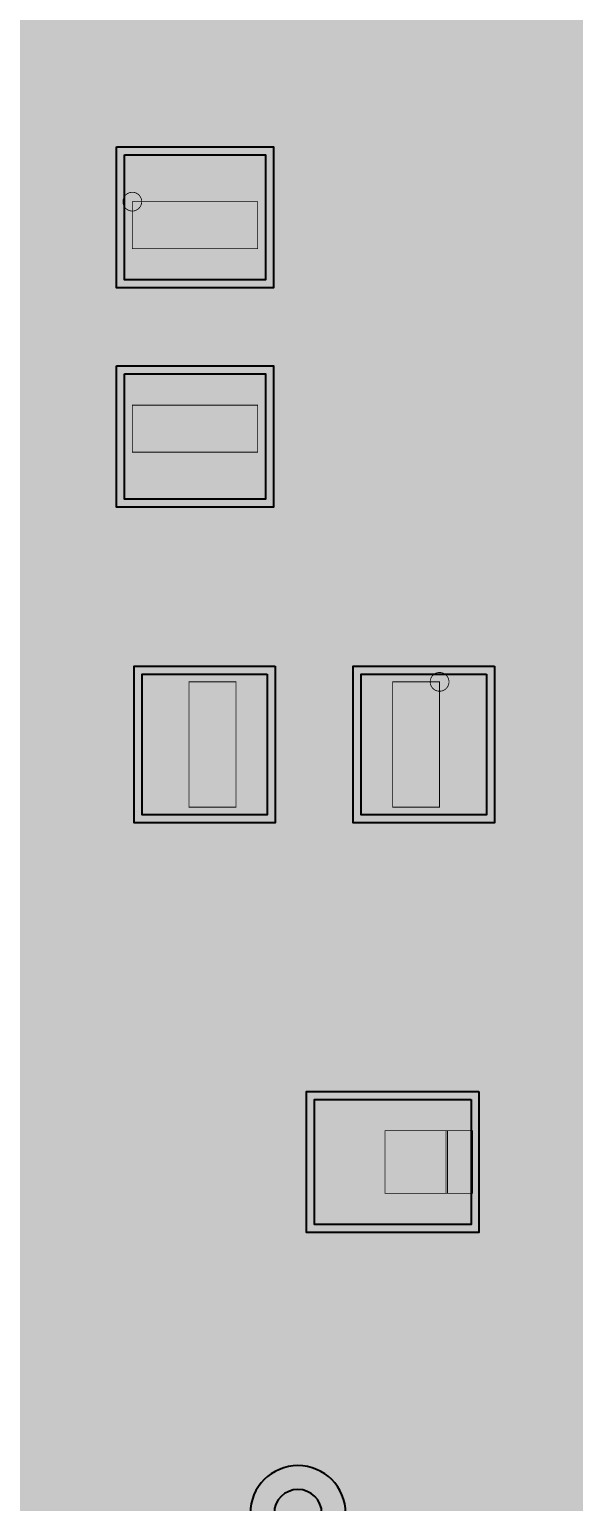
# Model space of a CAD drawing. Header units: millimetres. Extents: x -37.3 to -4.1, y -46.3 to 7.
# Drawn here: x -27.6 to -24.13, y -29.85 to -20.45 of the extents above; entities that cross this region are included whole.
import ezdxf

# ---------------------------------------------------------------- set-up
doc = ezdxf.new("R2010")
doc.units = ezdxf.units.MM
doc.header["$MEASUREMENT"] = 0
for name, color, linetype, true_color in [('Bottom-Layer', 7, 'Continuous', 0x0000ff), ('Component-Marking-Layer', 7, 'Continuous', 0x66ffcc), ('Component-Shape-Layer', 7, 'Continuous', 0x00cccc), ('Hole-Layer', 7, 'Continuous', 0x222222), ('Multi-Layer', 7, 'Continuous', 0xc0c0c0), ('Pin-Floating-Layer', 7, 'Continuous', 0xff99ff), ('Pin-Soldering-Layer', 7, 'Continuous', 0xcc9999), ('Top-Layer', 7, 'Continuous', 0xff0000), ('Top-Paste-Mask-Layer', 7, 'Continuous', 0x808080), ('Top-Silkscreen-Layer', 7, 'Continuous', 0xffcc00), ('Top-Solder-Mask-Layer', 7, 'Continuous', 0x800080)]:
    doc.layers.add(name, color=color, linetype=linetype, true_color=true_color)

msp = doc.modelspace()

# ---------------------------------------------------------------- hatches: boundary and pattern name
at = {"layer": 'Bottom-Layer'}
for points in [[(-12.200962107443974, -44.64194818389637), (-15.370508509235105, -44.64194818389637), (-15.124952076788604, -44.42796440748192), (-14.965266895454686, -44.14408474821274), (-14.909906019812034, -43.8231140462281), (-14.909906019812034, -43.223114046228105), (-15.004791779654171, -42.80739236964714), (-15.27065577074637, -42.47400946960481), (-15.65484036904495, -42.288995918127455), (-16.081253103141982, -42.288995918127455), (-16.46543770144056, -42.47400946960481), (-16.73130169253276, -42.80739236964714), (-16.8261874523749, -43.223114046228105), (-16.8261874523749, -43.8231140462281), (-16.770826576732247, -44.14408474821274), (-16.611141395398327, -44.42796440748192), (-16.36558496295183, -44.64194818389637), (-24.02049580920972, -44.64194818389637), (-23.77493937676322, -44.42796440748192), (-23.6152541954293, -44.14408474821274), (-23.559893319786653, -43.8231140462281), (-23.559893319786653, -43.223114046228105), (-23.65477907962879, -42.80739236964714), (-23.92064307072099, -42.47400946960481), (-24.304827669019566, -42.288995918127455), (-24.7312404031166, -42.288995918127455), (-25.11542500141518, -42.47400946960481), (-25.38128899250738, -42.80739236964714), (-25.476174752349515, -43.223114046228105), (-25.476174752349515, -43.8231140462281), (-25.420813876706866, -44.14408474821274), (-25.261128695372946, -44.42796440748192), (-25.015572262926444, -44.64194818389637), (-30.652346032903584, -44.64194818389637), (-30.372898012748994, -44.275407758893046), (-30.23213227934174, -43.83651359462533), (-30.246261332946855, -43.37581472445724), (-30.413657879195373, -42.94637150884661), (-30.71504225048119, -42.59764448110918), (-31.115702915232838, -42.36979779833607), (-30.846768555716594, -42.0260662965438), (-30.724145969293982, -41.60720983383635), (-30.7652495947819, -41.17271296730619), (-30.96424203637836, -40.78428145051042), (-31.292863070577184, -40.49707899415799), (-31.01957957104601, -40.27556411288846), (-30.825409737367153, -39.982219964439935), (-26.167254215071058, -39.982219964439935), (-25.18626006925793, -40.96321411025306), (-25.02886901102857, -41.06837945316143), (-24.843213599340146, -41.10530861061722), (-15.20689558144085, -41.10530861061722), (-14.56707491797468, -41.745129274083396), (-14.409683859745323, -41.85029461699176), (-14.224028448056899, -41.887223774447556), (-11.684023368046745, -41.887223774447556), (-11.498367956358322, -41.85029461699176), (-11.340976898128963, -41.745129274083396), (-8.038970294115748, -38.44312267007018), (-7.933804951207378, -38.28573161184082), (-7.8968757937515885, -38.10007620015241), (-7.896875793751587, -35.12317058403761), (-7.745805848571302, -34.858133408755904), (-7.7293786610909105, -34.55350744116685), (-7.851070754221068, -34.273761365076965), (-8.085128154537076, -34.07809847647671), (-8.38201676403353, -34.00792735585471), (-8.67890537352998, -34.07809847647671), (-8.91296277384599, -34.273761365076965), (-9.034654866976148, -34.55350744116685), (-9.018227679495755, -34.858133408755904), (-8.86715773431547, -35.12317058403761), (-8.86715773431547, -37.89912423059879), (-11.438112245609299, -40.47007874189261), (-11.498541887532673, -40.32219814303679), (-11.592583185166376, -40.19306004842367), (-11.592583185166374, -39.31417896605438), (-11.441513239986088, -39.049141790772666), (-11.425086052505696, -38.74451582318361), (-11.546778145635853, -38.464769747093726), (-11.780835545951861, -38.26910685849348), (-12.077724155448315, -38.19893573787148), (-12.374612764944768, -38.26910685849348), (-12.608670165260776, -38.464769747093726), (-12.730362258390933, -38.74451582318361), (-12.71393507091054, -39.049141790772666), (-12.562865125730255, -39.31417896605438), (-12.562865125730257, -40.19306004842367), (-12.698508712207554, -40.41195788541201), (-12.740537923070171, -40.66602282007412), (-12.682614748956178, -40.916941833883676), (-14.023076478503276, -40.916941833883676), (-14.662897141969449, -40.2771211704175), (-14.820288200198807, -40.17195582750914), (-15.00594361188723, -40.13502667005334), (-15.035203126002195, -40.13502667005334), (-14.978929546633365, -39.95786752461493), (-14.959906019812033, -39.772961645923296), (-14.959906019812033, -38.872961645923304), (-15.049840223049292, -38.478934156298216), (-15.301830260839306, -38.16294864342341), (-15.665966415742766, -37.98758991343174), (-16.070127056444168, -37.98758991343174), (-16.434263211347627, -38.16294864342341), (-16.68625324913764, -38.478934156298216), (-16.7761874523749, -38.872961645923304), (-16.7761874523749, -39.369805151449754), (-17.04925034069322, -39.18198501026517), (-17.37786930610152, -39.13898126641282), (-17.690066736211097, -39.250213056132836), (-17.917461837523746, -39.49131721269251), (-18.01024812233101, -39.8094845456527), (-17.948102554089502, -40.13502667005334), (-22.43772421756405, -40.13502667005334), (-22.375581664299265, -39.809421265707634), (-22.46842789504929, -39.49120725957196), (-22.695919183873123, -39.25010916796883), (-23.008209453052668, -39.13895448277219), (-23.336872148285085, -39.18209853251213), (-23.60989331978665, -39.37008793694044), (-23.60989331978665, -38.872961645923304), (-23.69982752302391, -38.478934156298216), (-23.951817560813925, -38.16294864342341), (-24.315953715717384, -37.98758991343174), (-24.720114356418783, -37.98758991343174), (-25.084250511322242, -38.16294864342341), (-25.336240549112258, -38.478934156298216), (-25.426174752349517, -38.872961645923304), (-25.426174752349517, -39.35111354749035), (-25.62325577559965, -39.154032524240215), (-25.78064683382901, -39.04886718133184), (-25.966302245517433, -39.011938023876056), (-30.825409737367156, -39.011938023876056), (-31.01957957104601, -38.71859387542753), (-31.292863070577187, -38.497078994157995), (-30.964242036378362, -38.20987653780556), (-30.765249594781906, -37.82144502100981), (-30.724145969293986, -37.38694815447965), (-30.846768555716594, -36.96809169177219), (-31.115702915232834, -36.62436018997992), (-30.706301600117055, -36.389273642080404), (-30.402107678844146, -36.02824569290963), (-30.239876672674153, -35.58489907630033), (-30.23921083128836, -35.11280302836401), (-30.400190607797434, -34.66900055723871), (-30.70336493765295, -34.30711597959204), (-31.112101496054077, -34.070875535027106), (-31.57701295402591, -33.98882397764796), (-32.17701295402591, -33.98882397764796), (-32.64192441199774, -34.070875535027106), (-33.05066097039887, -34.30711597959205), (-33.353835300254374, -34.66900055723871), (-33.51481507676345, -35.11280302836401), (-33.51414923537765, -35.58489907630033), (-33.351918229207655, -36.02824569290963), (-33.04772430793475, -36.38927364208038), (-32.63832299281897, -36.6243601899799), (-32.90725735233522, -36.96809169177217), (-33.02987993875784, -37.38694815447963), (-32.98877631326992, -37.821445021009794), (-32.789783871673464, -38.209876537805556), (-32.46116283747464, -38.497078994157995), (-32.76669909499668, -38.75566840824914), (-32.96595515475958, -39.10282530705477), (-33.03512827053509, -39.497078994157995), (-32.96595515475958, -39.89133268126121), (-32.76669909499668, -40.23848958006684), (-32.46116283747464, -40.49707899415799), (-32.78978387167346, -40.78428145051042), (-32.98877631326992, -41.17271296730618), (-33.02987993875784, -41.60720983383634), (-32.90725735233522, -42.026066296543796), (-32.63832299281898, -42.36979779833606), (-33.038983657570625, -42.597644481109164), (-33.34036802885645, -42.94637150884659), (-33.50776457510497, -43.375814724457236), (-33.52189362871009, -43.83651359462532), (-33.38112789530283, -44.275407758893046), (-33.101679875148236, -44.64194818389637), (-33.93192786385573, -44.64194818389637), (-33.93192786385573, -0.3581407162814326), (-6.648153416306832, -0.3581407162814326), (-6.64815341630683, -44.64194818389637), (-7.807899854351784, -44.64194818389637), (-7.771350145054231, -44.55478068217395), (-7.758877317754637, -44.46108712217425), (-7.758877317754635, -42.66108712217425), (-7.806859075606792, -42.48201676403353), (-7.9379476758953516, -42.350928163744975), (-8.117018034036068, -42.30294640589281), (-9.91701803403607, -42.30294640589282), (-10.096088392176785, -42.350928163744975), (-10.227176992465346, -42.48201676403353), (-10.275158750317502, -42.66108712217425), (-10.275158750317502, -44.46108712217425), (-10.262685923017905, -44.55478068217395), (-10.226136213720356, -44.64194818389637), (-10.913084120648485, -44.64194818389637), (-10.564225051278843, -44.33391961924621), (-10.351206507035963, -43.920147524089316), (-10.303174949820695, -43.45724665302364), (-10.426702342451534, -43.008553851441405), (-10.704886933694459, -42.635461932315714), (-11.099665856211395, -42.38901954704431), (-11.55702311404623, -42.30294640589281), (-12.014380371881066, -42.38901954704431), (-12.409159294398, -42.63546193231571), (-12.687343885640924, -43.008553851441405), (-12.810871278271765, -43.45724665302363), (-12.7628397210565, -43.920147524089316), (-12.549821176813618, -44.33391961924621)], [(-19.4405361538997, -26.787556302285225), (-19.28022268010298, -26.528005878017964), (-19.253073660508424, -26.224147747711832), (-19.36483470365279, -25.940288096029228), (-19.59185356672373, -25.7365007842847), (-19.886085733302416, -25.655913783046934), (-22.840770146470636, -22.701229369878714), (-22.746503297533305, -22.648981692423824), (-22.661944986193532, -22.582153924307796), (-19.049006858013666, -22.582153924307796), (-18.863351446325243, -22.54522476685201), (-18.705960388095882, -22.44005942394364), (-18.264673960084966, -21.99877299593272), (-18.134942057497224, -21.981270819607335), (-18.011176022352046, -21.93862505464054), (-18.011176022352046, -25.405561141771553), (-18.162245967532332, -25.670598317053265), (-18.178673155012728, -25.975224284642323), (-18.05698106188257, -26.2549703607322), (-17.82292366156656, -26.45063324933246), (-17.526035052070107, -26.52080436995445), (-17.229146442573654, -26.45063324933246), (-16.995089042257643, -26.2549703607322), (-16.87339694912749, -25.975224284642323), (-16.889824136607878, -25.670598317053265), (-17.040894081788167, -25.405561141771553), (-17.040894081788167, -20.647992863635416), (-16.867671166079372, -20.474769947926625), (-16.573438999500688, -20.394182946688854), (-16.346420136429746, -20.19039563494433), (-16.234659093285384, -19.906535983261726), (-16.26180811287994, -19.602677852955598), (-16.422121586676653, -19.343127428688337), (-16.681672010943913, -19.182813954891625), (-16.98553014125004, -19.155664935297068), (-17.269389792932643, -19.26742597844143), (-17.47317710467717, -19.494444841512372), (-17.55376410591494, -19.788677008091057), (-17.869081521987887, -20.103994424164007), (-17.97424686489626, -20.26138548239337), (-18.011176022352046, -20.44704089408179), (-18.011176022352046, -20.733460289530154), (-18.328378427519713, -20.6741289095796), (-18.636027602350858, -20.771543301312583), (-18.86127008760607, -21.00263506085205), (-18.950766899920527, -21.31268005609716), (-19.249958827567287, -21.611871983743917), (-22.661944986193532, -21.611871983743917), (-22.933264441295893, -21.45898847210115), (-23.24445496744109, -21.44682001752612), (-23.526884100066997, -21.578050348979808), (-23.718262643945316, -21.823736872404034), (-26.88870230574646, -18.65329721060289), (-26.785148944610285, -18.377826649634688), (-26.810994344783648, -18.084672519777012), (-26.961148423406456, -17.83156961336211), (-27.206039314814262, -17.66836489569677), (-27.49743735645258, -17.62720047061772), (-27.777953606101207, -17.71618340294636), (-27.99234221944218, -17.91778908499047), (-28.098380758484762, -18.19231259363854), (-28.07518562512372, -18.485688315795468), (-27.927324949469888, -18.74013781797208), (-27.927324949469888, -18.785908476996973), (-27.890395792014097, -18.971563888685395), (-27.78523044910573, -19.128954946914753), (-20.572178673137984, -26.3420067228825), (-20.491591671900217, -26.636238889461183), (-20.287804360155693, -26.863257752532128), (-20.00394470847309, -26.97501879567649), (-19.700086578166957, -26.947869776081937)]]:
    msp.add_hatch(color=256, dxfattribs=at).paths.add_polyline_path(points)
at = {"layer": 'Component-Marking-Layer'}
for points in [[(-27.003073406146815, -21.55194310388621, 1), (-26.883134366268738, -21.55194310388621, 1)], [(-27.003073406146815, -21.55194310388621, 1), (-26.883134366268738, -21.55194310388621, 1)], [(-25.040919481838962, -24.61899923799848, 1), (-24.920980441960886, -24.61899923799848, 1)], [(-25.040919481838962, -24.61899923799848, 1), (-24.920980441960886, -24.61899923799848, 1)]]:
    msp.add_hatch(color=256, dxfattribs=at).paths.add_polyline_path(points)
at = {"layer": 'Pin-Floating-Layer'}
msp.add_hatch(color=256, dxfattribs=at).paths.add_polyline_path([(-24.94005588011176, -27.886004572009146), (-24.94005588011176, -27.486004572009147), (-24.770053340106685, -27.486004572009147), (-24.770053340106685, -27.886004572009146)])
msp.add_hatch(color=256, dxfattribs=at).paths.add_polyline_path([(-24.94005588011176, -27.886004572009146), (-24.94005588011176, -27.486004572009147), (-24.770053340106685, -27.486004572009147), (-24.770053340106685, -27.886004572009146)])
at = {"layer": 'Pin-Soldering-Layer'}
for points in [[(-26.943053086106175, -21.552044704089408), (-26.143053086106175, -21.55204470408941), (-26.143053086106175, -21.85204470408941), (-26.943053086106175, -21.85204470408941)], [(-26.943053086106175, -21.552044704089408), (-26.143053086106175, -21.55204470408941), (-26.143053086106175, -21.85204470408941), (-26.943053086106175, -21.85204470408941)], [(-26.943053086106175, -23.15204470408941), (-26.943053086106175, -22.852044704089412), (-26.143053086106175, -22.852044704089412), (-26.143053086106175, -23.152044704089413)], [(-26.943053086106175, -23.15204470408941), (-26.943053086106175, -22.852044704089412), (-26.143053086106175, -22.852044704089412), (-26.143053086106175, -23.152044704089413)], [(-26.58105156210313, -24.61905003810008), (-26.28105156210313, -24.61905003810008), (-26.28105156210313, -25.419050038100078), (-26.58105156210313, -25.419050038100078)], [(-26.58105156210313, -24.61905003810008), (-26.28105156210313, -24.61905003810008), (-26.28105156210313, -25.419050038100078), (-26.58105156210313, -25.419050038100078)], [(-24.981051562103126, -24.61905003810008), (-24.981051562103126, -25.419050038100078), (-25.281051562103126, -25.419050038100078), (-25.281051562103126, -24.61905003810008)], [(-24.981051562103126, -24.61905003810008), (-24.981051562103126, -25.419050038100078), (-25.281051562103126, -25.419050038100078), (-25.281051562103126, -24.61905003810008)], [(-25.330048260096525, -27.886004572009146), (-25.330048260096525, -27.486004572009147), (-24.930048260096527, -27.486004572009147), (-24.930048260096527, -27.886004572009146)], [(-25.330048260096525, -27.886004572009146), (-25.330048260096525, -27.486004572009147), (-24.930048260096527, -27.486004572009147), (-24.930048260096527, -27.886004572009146)]]:
    msp.add_hatch(color=256, dxfattribs=at).paths.add_polyline_path(points)
at = {"layer": 'Top-Layer'}
for points in [[(-26.993053086106173, -21.252019304038612), (-26.093053086106178, -21.252019304038612), (-26.093053086106178, -22.05201930403861), (-26.993053086106173, -22.05201930403861)], [(-29.148895097790206, -22.6750444500889), (-29.148895097790206, -21.832090424180805), (-28.293643004178392, -21.832090424180805), (-27.451665876399243, -22.67406755195995), (-27.403956308120282, -22.715907916808554), (-27.35119380238761, -22.751163228817365), (-27.351193802387606, -23.45207010414022), (-27.30321204453545, -23.631140462280932), (-27.17212344424689, -23.762229062569492), (-26.993053086106173, -23.81021082042165), (-26.093053086106178, -23.81021082042165), (-25.91398272796546, -23.762229062569492), (-25.7828941276769, -23.631140462280932), (-25.73491236982474, -23.45207010414022), (-25.73491236982474, -22.751163228817365), (-25.682149864092068, -22.715907916808554), (-25.634440295813107, -22.674067551959954), (-24.792463168033958, -21.832090424180805), (-23.82472758634745, -21.832090424180805), (-26.10307440997367, -24.110437247807017), (-26.14491477482227, -24.158146816085974), (-26.18017008683108, -24.210909321818644), (-26.881076962153934, -24.21090932181865), (-27.06014732029465, -24.258891079670807), (-27.19123592058321, -24.389979679959364), (-27.23921767843537, -24.56905003810008), (-27.23921767843537, -25.040754913860134), (-28.743714760400128, -23.53625783189538), (-28.785414787548046, -23.365861795008637), (-28.8849875661503, -23.22143546980346), (-29.218804759316594, -22.887618276637166), (-29.166821139885542, -22.786931661721983)], [(-26.993053086106173, -22.65207010414021), (-26.093053086106178, -22.65207010414021), (-26.093053086106178, -23.452070104140212), (-26.993053086106173, -23.452070104140212)], [(-26.13820167640336, -28.086004572009145), (-26.090219918551202, -28.26507493014986), (-25.959131318262642, -28.39616353043842), (-25.780060960121926, -28.444145288290578), (-24.780060960121922, -28.444145288290578), (-24.77535383555835, -28.444114353552347), (-24.770647524159322, -28.44402155468169), (-24.770647524159322, -29.565858650199697), (-25.030884399625563, -29.687176049127963), (-25.21159239624129, -29.910303283221605), (-25.276187452374906, -30.190068580137154), (-25.276187452374906, -31.375082550165097), (-25.222531055972993, -31.63121021562925), (-25.070585018748655, -31.844266057282976), (-25.070585018748655, -32.46990093980188), (-25.745179850806263, -32.46990093980188), (-25.871950932592345, -32.2732998110462), (-26.093053086106178, -32.19690119380239), (-26.61510086255205, -32.19690119380239), (-28.39395986791974, -30.418042188434693), (-28.39395986791974, -28.526661264079888), (-28.430889025375528, -28.341005852391465), (-28.536054368283896, -28.183614794162104), (-28.699489825912163, -28.020179336533833), (-28.856880884141525, -27.915013993625465), (-29.042536295829947, -27.878084836169677), (-30.933917220184757, -27.878084836169677), (-30.96520890316929, -27.846793153185143), (-30.773855250022432, -27.71886037846656), (-30.6998856997714, -27.500889001778006), (-30.6998856997714, -26.325882651765305), (-30.731824860645144, -26.178040445652893), (-30.82194564389129, -26.056567517258927), (-30.82194564389129, -24.927921495396433), (-30.69999489343737, -24.872243044206776), (-30.60706121412243, -24.775623135739934), (-30.477654462831076, -24.894935619884244), (-30.307035814071636, -24.93818897637796), (-29.507035814071635, -24.938188976377955), (-29.327965455930922, -24.8902072185258), (-29.196876855642362, -24.75911861823724), (-29.148895097790206, -24.58004826009652), (-29.148895097790206, -24.503263374176434), (-26.13820167640336, -27.51395679556327)], [(-26.081076962153926, -24.569050038100084), (-26.081076962153926, -25.469050038100082), (-26.881076962153923, -25.469050038100082), (-26.881076962153923, -24.569050038100084)], [(-24.681026162052323, -24.569050038100084), (-24.681026162052323, -25.469050038100082), (-25.481026162052324, -25.469050038100082), (-25.481026162052324, -24.569050038100084)], [(-24.78006096012192, -27.28600457200915), (-24.78006096012192, -28.08600457200915), (-25.780060960121922, -28.08600457200915), (-25.780060960121922, -27.28600457200915)]]:
    msp.add_hatch(color=256, dxfattribs=at).paths.add_polyline_path(points)
at = {"layer": 'Top-Paste-Mask-Layer'}
for points in [[(-26.993053086106173, -21.252019304038612), (-26.093053086106178, -21.252019304038612), (-26.093053086106178, -22.05201930403861), (-26.993053086106173, -22.05201930403861)], [(-26.993053086106173, -22.65207010414021), (-26.093053086106178, -22.65207010414021), (-26.093053086106178, -23.452070104140212), (-26.993053086106173, -23.452070104140212)], [(-26.081076962153926, -24.569050038100084), (-26.081076962153926, -25.469050038100082), (-26.881076962153923, -25.469050038100082), (-26.881076962153923, -24.569050038100084)], [(-24.681026162052323, -24.569050038100084), (-24.681026162052323, -25.469050038100082), (-25.481026162052324, -25.469050038100082), (-25.481026162052324, -24.569050038100084)], [(-24.78006096012192, -27.28600457200915), (-24.78006096012192, -28.08600457200915), (-25.780060960121922, -28.08600457200915), (-25.780060960121922, -27.28600457200915)]]:
    msp.add_hatch(color=256, dxfattribs=at).paths.add_polyline_path(points)
at = {"layer": 'Top-Solder-Mask-Layer'}
for points in [[(-27.04385318770638, -21.20121920243841), (-26.04225298450597, -21.20121920243841), (-26.04225298450597, -22.102819405638815), (-27.04385318770638, -22.102819405638815)], [(-27.04385318770638, -22.60127000254001), (-26.04225298450597, -22.60127000254001), (-26.04225298450597, -23.502870205740415), (-27.04385318770638, -23.502870205740415)], [(-26.03027686055372, -24.51824993649988), (-26.03027686055372, -25.519850139700285), (-26.931877063754126, -25.519850139700285), (-26.931877063754126, -24.51824993649988)], [(-24.63022606045212, -24.51824993649988), (-24.63022606045212, -25.519850139700285), (-25.531826263652526, -25.519850139700285), (-25.531826263652526, -24.51824993649988)], [(-24.72926085852172, -27.235204470408945), (-24.72926085852172, -28.13680467360935), (-25.830861061722125, -28.13680467360935), (-25.830861061722125, -27.235204470408945)]]:
    msp.add_hatch(color=256, dxfattribs=at).paths.add_polyline_path(points)

# ---------------------------------------------------------------- linework, layer by layer
at = {"layer": 'Bottom-Layer'}
for points, const_width in [([(-17.269389792932643, -19.26742597844143), (-17.47317710467717, -19.494444841512372), (-17.55376410591494, -19.788677008091057), (-17.869081521987887, -20.103994424164007), (-17.97424686489626, -20.26138548239337), (-18.011176022352046, -20.44704089408179), (-18.011176022352046, -20.733460289530154), (-18.328378427519713, -20.6741289095796), (-18.636027602350858, -20.771543301312583), (-18.86127008760607, -21.00263506085205), (-18.950766899920527, -21.31268005609716), (-19.249958827567287, -21.611871983743917), (-22.661944986193532, -21.611871983743917), (-22.933264441295893, -21.45898847210115), (-23.24445496744109, -21.44682001752612), (-23.526884100066997, -21.578050348979808), (-23.718262643945316, -21.823736872404034), (-26.88870230574646, -18.65329721060289), (-26.785148944610285, -18.377826649634688), (-26.810994344783648, -18.084672519777012), (-26.961148423406456, -17.83156961336211), (-27.206039314814262, -17.66836489569677), (-27.49743735645258, -17.62720047061772), (-27.777953606101207, -17.71618340294636)], 0.05080010160020321), ([(-19.90944881889764, -26.318643637287277), (-27.44218440436881, -18.785908051816104)], 0.25400050800101603), ([(-27.78523044910573, -19.128954946914753), (-20.572178673137984, -26.3420067228825)], 0.05080010160020321)]:
    msp.add_lwpolyline(points, dxfattribs=dict(at, const_width=const_width))
at = {"layer": 'Component-Marking-Layer', "const_width": 0.005080010160020321}
for points in [[(-27.003073406146815, -21.55194310387359, 1), (-26.883134366268738, -21.55194310388755), (-26.883134366268738, -21.55194310389883, 1), (-27.003073406146815, -21.55194310388487)], [(-27.003073406146815, -21.55194310387359, 1), (-26.883134366268738, -21.55194310388755), (-26.883134366268738, -21.55194310389883, 1), (-27.003073406146815, -21.55194310388487)], [(-25.040919481838962, -24.61899923798586, 1), (-24.920980441960886, -24.618999237999816), (-24.920980441960886, -24.618999238011096, 1), (-25.040919481838962, -24.61899923799714)], [(-25.040919481838962, -24.61899923798586, 1), (-24.920980441960886, -24.618999237999816), (-24.920980441960886, -24.618999238011096, 1), (-25.040919481838962, -24.61899923799714)]]:
    msp.add_lwpolyline(points, format="xyb", dxfattribs=at)
at = {"layer": 'Component-Shape-Layer', "const_width": 0.05080010160020321}
for points in [[(-26.943053086106175, -21.552044704089408), (-26.143053086106175, -21.55204470408941), (-26.143053086106175, -23.152044704089413), (-26.943053086106175, -23.15204470408941)], [(-26.943053086106175, -21.552044704089408), (-26.143053086106175, -21.55204470408941), (-26.143053086106175, -23.152044704089413), (-26.943053086106175, -23.15204470408941)], [(-24.981051562103126, -24.61905003810008), (-24.981051562103126, -25.419050038100078), (-26.58105156210313, -25.419050038100078), (-26.58105156210313, -24.61905003810008)], [(-24.981051562103126, -24.61905003810008), (-24.981051562103126, -25.419050038100078), (-26.58105156210313, -25.419050038100078), (-26.58105156210313, -24.61905003810008)], [(-24.780060960121922, -29.13604267208535), (-24.780060960121922, -26.23604267208535), (-23.480060960121925, -26.23604267208535), (-23.480060960121925, -29.13604267208535)], [(-24.780060960121922, -29.13604267208535), (-24.780060960121922, -26.23604267208535), (-23.480060960121925, -26.23604267208535), (-23.480060960121925, -29.13604267208535)]]:
    msp.add_lwpolyline(points, close=True, dxfattribs=at)
at = {"layer": 'Hole-Layer'}
msp.add_lwpolyline([(-26.037698755397514, -29.92989585979172, 1), (-25.73270002540005, -29.92989585979172, 1)], format="xyb", close=True, dxfattribs=at)
at = {"layer": 'Multi-Layer'}
msp.add_lwpolyline([(-26.19020066040132, -29.929895859591994, 1), (-25.580198120396243, -29.92989586015573), (-25.580198120396243, -29.929895859991447, 1), (-26.19020066040132, -29.92989585942771)], format="xyb", dxfattribs=at)
at = {"layer": 'Pin-Floating-Layer', "const_width": 0.005080010160020321}
msp.add_lwpolyline([(-24.94005588011176, -27.886004572009146), (-24.94005588011176, -27.486004572009147), (-24.770053340106685, -27.486004572009147), (-24.770053340106685, -27.886004572009146)], close=True, dxfattribs=at)
msp.add_lwpolyline([(-24.94005588011176, -27.886004572009146), (-24.94005588011176, -27.486004572009147), (-24.770053340106685, -27.486004572009147), (-24.770053340106685, -27.886004572009146)], close=True, dxfattribs=at)
at = {"layer": 'Pin-Soldering-Layer', "const_width": 0.005080010160020321}
for points in [[(-26.943053086106175, -21.552044704089408), (-26.143053086106175, -21.55204470408941), (-26.143053086106175, -21.85204470408941), (-26.943053086106175, -21.85204470408941)], [(-26.943053086106175, -21.552044704089408), (-26.143053086106175, -21.55204470408941), (-26.143053086106175, -21.85204470408941), (-26.943053086106175, -21.85204470408941)], [(-26.943053086106175, -23.15204470408941), (-26.943053086106175, -22.852044704089412), (-26.143053086106175, -22.852044704089412), (-26.143053086106175, -23.152044704089413)], [(-26.943053086106175, -23.15204470408941), (-26.943053086106175, -22.852044704089412), (-26.143053086106175, -22.852044704089412), (-26.143053086106175, -23.152044704089413)], [(-26.58105156210313, -24.61905003810008), (-26.28105156210313, -24.61905003810008), (-26.28105156210313, -25.419050038100078), (-26.58105156210313, -25.419050038100078)], [(-26.58105156210313, -24.61905003810008), (-26.28105156210313, -24.61905003810008), (-26.28105156210313, -25.419050038100078), (-26.58105156210313, -25.419050038100078)], [(-24.981051562103126, -24.61905003810008), (-24.981051562103126, -25.419050038100078), (-25.281051562103126, -25.419050038100078), (-25.281051562103126, -24.61905003810008)], [(-24.981051562103126, -24.61905003810008), (-24.981051562103126, -25.419050038100078), (-25.281051562103126, -25.419050038100078), (-25.281051562103126, -24.61905003810008)], [(-25.330048260096525, -27.886004572009146), (-25.330048260096525, -27.486004572009147), (-24.930048260096527, -27.486004572009147), (-24.930048260096527, -27.886004572009146)], [(-25.330048260096525, -27.886004572009146), (-25.330048260096525, -27.486004572009147), (-24.930048260096527, -27.486004572009147), (-24.930048260096527, -27.886004572009146)]]:
    msp.add_lwpolyline(points, close=True, dxfattribs=at)
at = {"layer": 'Top-Layer'}
for points, const_width in [([(-26.543053086106177, -21.65201930403861), (-25.55898145796292, -20.667947675895356)], 0.25400050800101603), ([(-25.55898145796292, -20.667947675895356), (-20.877533655067314, -20.667947675895356)], 0.25400050800101603), ([(-27.108618237236477, -22.331021082042163), (-28.092689865379736, -21.34694945389891)], 0.25400050800101603), ([(-24.993416306832618, -21.34694945389891), (-25.977487934975873, -22.331021082042163)], 0.25400050800101603), ([(-21.550965201930406, -21.34694945389891), (-24.993416306832618, -21.34694945389891)], 0.25400050800101603), ([(-28.293643004178392, -21.832090424180805), (-27.451665876399243, -22.67406755195995), (-27.403956308120282, -22.715907916808554), (-27.35119380238761, -22.751163228817365), (-27.351193802387606, -23.45207010414022), (-27.30321204453545, -23.631140462280932), (-27.17212344424689, -23.762229062569492), (-26.993053086106173, -23.81021082042165), (-26.093053086106178, -23.81021082042165), (-25.91398272796546, -23.762229062569492), (-25.7828941276769, -23.631140462280932), (-25.73491236982474, -23.45207010414022), (-25.73491236982474, -22.751163228817365), (-25.682149864092068, -22.715907916808554), (-25.634440295813107, -22.674067551959954), (-24.792463168033958, -21.832090424180805), (-23.82472758634745, -21.832090424180805), (-26.10307440997367, -24.110437247807017), (-26.14491477482227, -24.158146816085974), (-26.18017008683108, -24.210909321818644), (-26.881076962153934, -24.21090932181865), (-27.06014732029465, -24.258891079670807), (-27.19123592058321, -24.389979679959364), (-27.23921767843537, -24.56905003810008), (-27.23921767843537, -25.040754913860134), (-28.743714760400128, -23.53625783189538)], 0.05080010160020321), ([(-25.76002794005588, -24.453484886969775), (-23.40355600711202, -22.09701295402591)], 0.25400050800101603), ([(-25.977487934975873, -22.331021082042163), (-27.108618237236477, -22.331021082042163)], 0.25400050800101603), ([(-26.543053086106177, -23.052070104140217), (-27.2495935991872, -23.052070104140213)], 0.05080010160020321), ([(-26.543053086106177, -23.052070104140217), (-26.543053086106177, -23.708610617221247)], 0.05080010160020321), ([(-26.543053086106177, -23.052070104140217), (-25.83651257302515, -23.052070104140217)], 0.05080010160020321), ([(-25.280060960121922, -27.68600457200915), (-29.228034036068074, -23.73803149606299)], 0.25400050800101603), ([(-26.481076962153935, -25.01905003810008), (-26.48107696215393, -24.312509525019056)], 0.05080010160020321), ([(-25.76002794005588, -25.58461518923038), (-25.76002794005588, -24.453484886969775)], 0.25400050800101603), ([(-29.148895097790206, -24.503263374176434), (-26.13820167640336, -27.51395679556327), (-26.13820167640336, -28.086004572009145), (-26.090219918551202, -28.26507493014986), (-25.959131318262642, -28.39616353043842), (-25.780060960121926, -28.444145288290578), (-24.780060960121922, -28.444145288290578), (-24.77535383555835, -28.444114353552347), (-24.770647524159322, -28.44402155468169), (-24.770647524159322, -29.565858650199697), (-25.030884399625563, -29.687176049127963), (-25.21159239624129, -29.910303283221605)], 0.05080010160020321), ([(-25.08102616205233, -25.01905003810008), (-24.511049022098046, -25.01905003810008)], 0.25400050800101603), ([(-24.511049022098046, -25.01905003810008), (-23.473058166116335, -26.057040894081794)], 0.25400050800101603), ([(-26.481076962153935, -25.01905003810008), (-27.137617475234958, -25.019050038100083)], 0.05080010160020321), ([(-24.285506731013466, -27.059138938277876), (-25.76002794005588, -25.58461518923038)], 0.25400050800101603), ([(-24.285506731013466, -30.43003302006605), (-24.285506731013466, -27.059138938277876)], 0.25400050800101603)]:
    msp.add_lwpolyline(points, dxfattribs=dict(at, const_width=const_width))
for points in [[(-26.993053086106173, -21.252019304038612), (-26.093053086106178, -21.252019304038612), (-26.093053086106178, -22.05201930403861), (-26.993053086106173, -22.05201930403861)], [(-26.993053086106173, -22.65207010414021), (-26.093053086106178, -22.65207010414021), (-26.093053086106178, -23.452070104140212), (-26.993053086106173, -23.452070104140212)], [(-26.081076962153926, -24.569050038100084), (-26.081076962153926, -25.469050038100082), (-26.881076962153923, -25.469050038100082), (-26.881076962153923, -24.569050038100084)], [(-24.681026162052323, -24.569050038100084), (-24.681026162052323, -25.469050038100082), (-25.481026162052324, -25.469050038100082), (-25.481026162052324, -24.569050038100084)], [(-24.78006096012192, -27.28600457200915), (-24.78006096012192, -28.08600457200915), (-25.780060960121922, -28.08600457200915), (-25.780060960121922, -27.28600457200915)]]:
    msp.add_lwpolyline(points, close=True, dxfattribs=at)
at = {"layer": 'Top-Paste-Mask-Layer'}
for points in [[(-26.993053086106173, -21.252019304038612), (-26.093053086106178, -21.252019304038612), (-26.093053086106178, -22.05201930403861), (-26.993053086106173, -22.05201930403861)], [(-26.993053086106173, -22.65207010414021), (-26.093053086106178, -22.65207010414021), (-26.093053086106178, -23.452070104140212), (-26.993053086106173, -23.452070104140212)], [(-26.081076962153926, -24.569050038100084), (-26.081076962153926, -25.469050038100082), (-26.881076962153923, -25.469050038100082), (-26.881076962153923, -24.569050038100084)], [(-24.681026162052323, -24.569050038100084), (-24.681026162052323, -25.469050038100082), (-25.481026162052324, -25.469050038100082), (-25.481026162052324, -24.569050038100084)], [(-24.78006096012192, -27.28600457200915), (-24.78006096012192, -28.08600457200915), (-25.780060960121922, -28.08600457200915), (-25.780060960121922, -27.28600457200915)]]:
    msp.add_lwpolyline(points, close=True, dxfattribs=at)
at = {"layer": 'Top-Silkscreen-Layer', "const_width": 0.25400050800101603}
for points in [[(-27.252628905257815, -21.27193294386589, -0.414), (-26.942799085598175, -20.96212852425705)], [(-27.252628905257815, -21.27193294386589, -0.414), (-26.942799085598175, -20.96212852425705)], [(-26.142824485648973, -20.96212852425705, -0.414), (-25.83294386588773, -21.27193294386589)], [(-26.142824485648973, -20.96212852425705, -0.414), (-25.83294386588773, -21.27193294386589)], [(-26.943256286512575, -23.742062484124975, -0.414), (-27.253086106172216, -23.43223266446533)], [(-26.943256286512575, -23.742062484124975, -0.414), (-27.253086106172216, -23.43223266446533)], [(-25.833426466852934, -23.43223266446533, -0.414), (-26.143281686563377, -23.742062484124972)], [(-25.833426466852934, -23.43223266446533, -0.414), (-26.143281686563377, -23.742062484124972)], [(-27.17106934213869, -24.61884683769368, -0.414), (-26.86123952247905, -24.309017018034037)], [(-27.17106934213869, -24.61884683769368, -0.414), (-26.86123952247905, -24.309017018034037)], [(-24.70093980187961, -24.30947421894844, -0.414), (-24.391135382270768, -24.619304038608078)], [(-24.70093980187961, -24.30947421894844, -0.414), (-24.391135382270768, -24.619304038608078)], [(-26.86123952247905, -25.72867665735332, -0.414), (-27.171069342138686, -25.418821437642876)], [(-26.86123952247905, -25.72867665735332, -0.414), (-27.171069342138686, -25.418821437642876)], [(-24.391135382270768, -25.419278638557284, -0.414), (-24.70093980187961, -25.72915925831852)], [(-24.391135382270768, -25.419278638557284, -0.414), (-24.70093980187961, -25.72915925831852)]]:
    msp.add_lwpolyline(points, format="xyb", dxfattribs=at)
for points in [[(-26.942799085598175, -20.96212852425705), (-26.142748285496573, -20.96212852425705)], [(-26.942799085598175, -20.96212852425705), (-26.142748285496573, -20.96212852425705)], [(-27.252628905257815, -22.07185674371349), (-27.252628905257815, -21.27188214376429)], [(-27.252628905257815, -22.07185674371349), (-27.252628905257815, -21.27188214376429)], [(-25.832943865887735, -22.07185674371349), (-25.832943865887735, -21.27188214376429)], [(-25.832943865887735, -22.07185674371349), (-25.832943865887735, -21.27188214376429)], [(-27.253086106172216, -22.63230886461773), (-27.253086106172216, -23.432283464566932)], [(-27.253086106172216, -22.63230886461773), (-27.253086106172216, -23.432283464566932)], [(-25.833426466852934, -22.63230886461773), (-25.833426466852934, -23.432283464566932)], [(-25.833426466852934, -22.63230886461773), (-25.833426466852934, -23.432283464566932)], [(-26.143281686563377, -23.742062484124972), (-26.943307086614176, -23.742062484124972)], [(-26.143281686563377, -23.742062484124972), (-26.943307086614176, -23.742062484124972)], [(-26.06131572263145, -24.309017018034037), (-26.861290322580647, -24.309017018034037)], [(-26.06131572263145, -24.309017018034037), (-26.861290322580647, -24.309017018034037)], [(-25.500863601727207, -24.30947421894844), (-24.700889001778005, -24.30947421894844)], [(-25.500863601727207, -24.30947421894844), (-24.700889001778005, -24.30947421894844)], [(-27.171069342138686, -25.418821437642876), (-27.171069342138686, -24.618796037592077)], [(-27.171069342138686, -25.418821437642876), (-27.171069342138686, -24.618796037592077)], [(-24.391135382270768, -24.619304038608078), (-24.391135382270768, -25.419354838709683)], [(-24.391135382270768, -24.619304038608078), (-24.391135382270768, -25.419354838709683)], [(-26.06131572263145, -25.72867665735332), (-26.861290322580647, -25.72867665735332)], [(-26.06131572263145, -25.72867665735332), (-26.861290322580647, -25.72867665735332)], [(-25.500863601727207, -25.729159258318518), (-24.700889001778005, -25.729159258318518)], [(-25.500863601727207, -25.729159258318518), (-24.700889001778005, -25.729159258318518)], [(-24.83004826009652, -27.050063500127003), (-24.83004826009652, -26.186055372110747)], [(-24.83004826009652, -26.186055372110747), (-23.830022860045723, -26.186055372110747)], [(-24.83004826009652, -27.050063500127003), (-24.83004826009652, -26.186055372110747)], [(-24.83004826009652, -26.186055372110747), (-23.830022860045723, -26.186055372110747)], [(-24.83004826009652, -29.186055372110747), (-24.83004826009652, -28.32204724409449)], [(-24.83004826009652, -29.186055372110747), (-24.83004826009652, -28.32204724409449)], [(-24.83004826009652, -29.186055372110747), (-23.830022860045723, -29.186055372110747)], [(-24.83004826009652, -29.186055372110747), (-23.830022860045723, -29.186055372110747)]]:
    msp.add_lwpolyline(points, dxfattribs=at)
at = {"layer": 'Top-Solder-Mask-Layer'}
for points in [[(-27.04385318770638, -21.20121920243841), (-26.04225298450597, -21.20121920243841), (-26.04225298450597, -22.102819405638815), (-27.04385318770638, -22.102819405638815)], [(-27.04385318770638, -22.60127000254001), (-26.04225298450597, -22.60127000254001), (-26.04225298450597, -23.502870205740415), (-27.04385318770638, -23.502870205740415)], [(-26.03027686055372, -24.51824993649988), (-26.03027686055372, -25.519850139700285), (-26.931877063754126, -25.519850139700285), (-26.931877063754126, -24.51824993649988)], [(-24.63022606045212, -24.51824993649988), (-24.63022606045212, -25.519850139700285), (-25.531826263652526, -25.519850139700285), (-25.531826263652526, -24.51824993649988)], [(-24.72926085852172, -27.235204470408945), (-24.72926085852172, -28.13680467360935), (-25.830861061722125, -28.13680467360935), (-25.830861061722125, -27.235204470408945)]]:
    msp.add_lwpolyline(points, close=True, dxfattribs=at)

doc.saveas('drawing.dxf')
